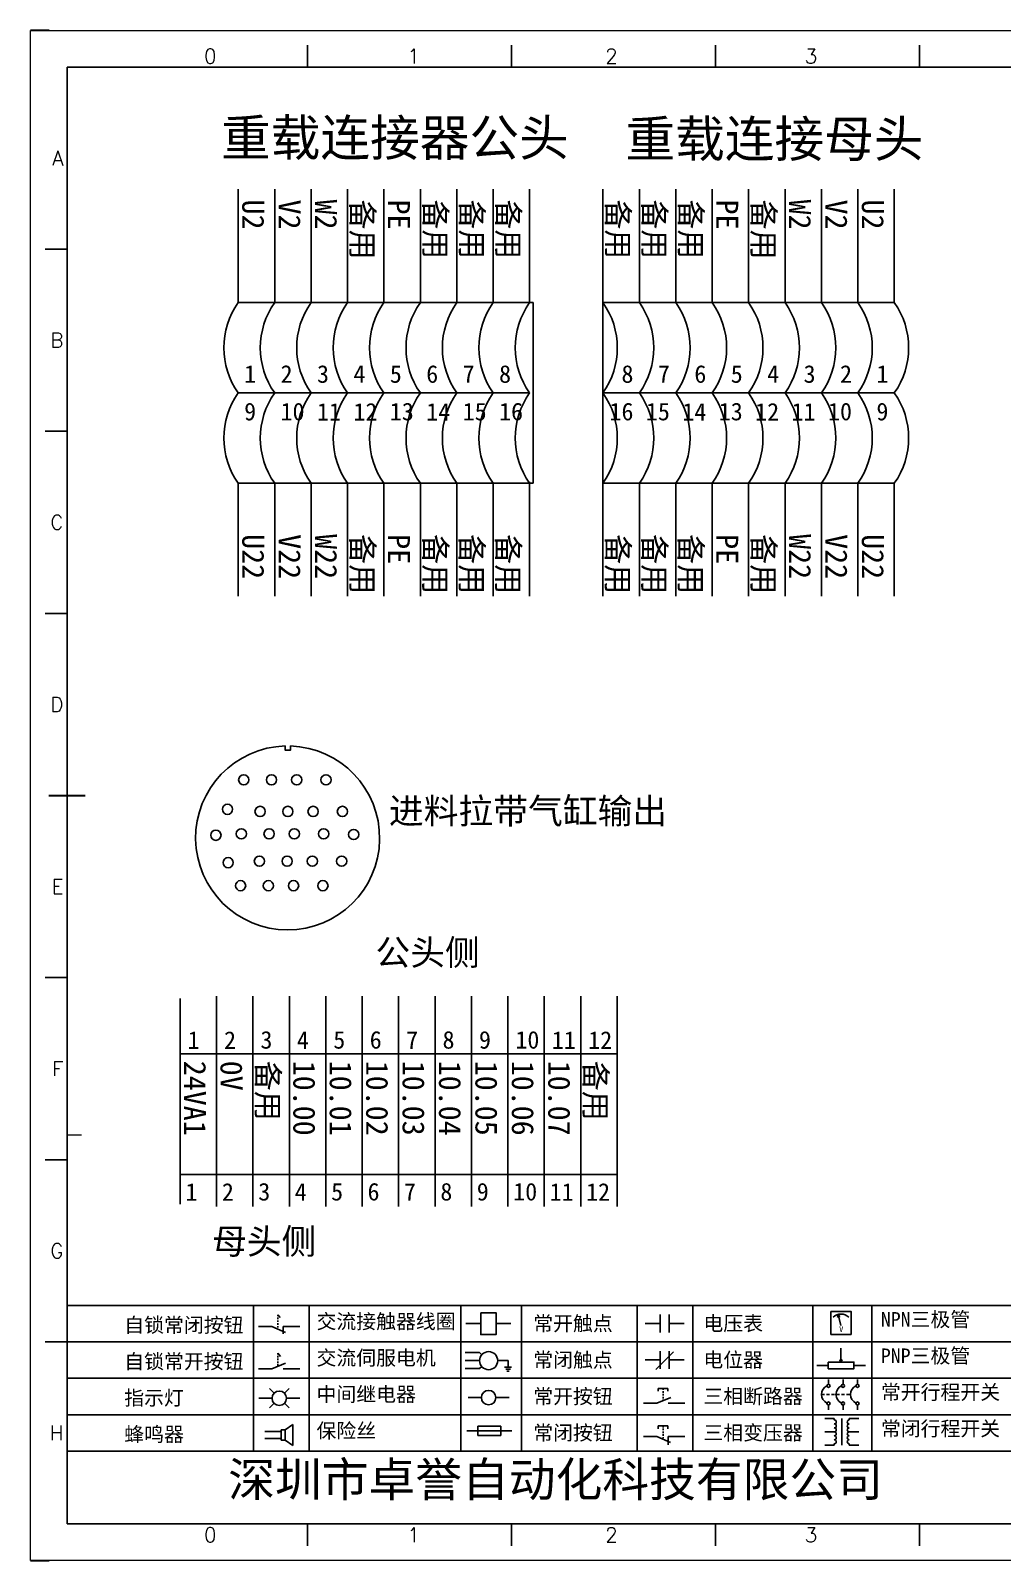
# Model space of a CAD drawing. Header units: millimetres. Extents: x -300 to 4617, y -106 to 3179.
# Drawn here: x 1217.3 to 1350.7, y 648.1 to 858.1 of the extents above; entities that cross this region are included whole.
import ezdxf
from ezdxf.enums import TextEntityAlignment as Align

# ---------------------------------------------------------------- set-up
doc = ezdxf.new("R2010")
doc.units = ezdxf.units.MM
doc.layers.add('AE_BOR', color=1, linetype='Continuous')
doc.layers.add('DESC', color=1, linetype='Continuous')
doc.styles.get("Standard").update_dxf_attribs({"font": ''})
doc.styles.add('WD', font='romans.shx', dxfattribs={"width": 0.8, "bigfont": 'gbcbig.shx'})
doc.styles.add('汉字', font='')
doc.styles.get('Standard').set_extended_font_data('SimSun')
doc.styles.get('汉字').set_extended_font_data('新宋体')

# ---------------------------------------------------------------- blocks, each defined once
blk = doc.blocks.new('*U4')
at = {"linetype": 'ByBlock'}
for p, q in [((-1909.23, -780.45), (-1909.23, -780.67)), ((-1909.23, -780.45), (-1908.92, -780.84)), ((-1909.23, -780.84), (-1909.23, -781.05)), ((-1911.92, -782.07), (-1910.06, -782.07)), ((-1910.06, -782.07), (-1908.18, -782.88)), ((-1909.23, -781.23), (-1909.23, -781.44)), ((-1909.23, -781.61), (-1909.23, -781.83)), ((-1909.23, -782), (-1909.23, -782.21)), ((-1909.23, -782.38), (-1909.23, -782.43)), ((-1908.52, -783.07), (-1908.52, -782.07)), ((-1906.25, -782.07), (-1908.52, -782.07))]:
    blk.add_line(p, q, dxfattribs=at)
blk = doc.blocks.new('*U6')
at = {"linetype": 'ByBlock'}
for p, q in [((-1908.88, -791.17), (-1909.23, -790.71)), ((-1909.23, -790.71), (-1909.23, -790.92)), ((-1909.23, -791.09), (-1909.23, -791.31)), ((-1909.23, -791.48), (-1909.23, -791.69)), ((-1911.92, -792.89), (-1910.06, -792.89)), ((-1910.06, -792.89), (-1908.18, -792.08)), ((-1909.23, -791.86), (-1909.23, -792.08)), ((-1909.23, -792.25), (-1909.23, -792.47)), ((-1906.25, -792.89), (-1908.52, -792.89))]:
    blk.add_line(p, q, dxfattribs=at)
blk = doc.blocks.new('蜂鸣器')
at = {"linetype": 'ByBlock'}
for p, q in [((-1907.17, -795.53), (-1908.25, -796.26)), ((-1907.17, -795.53), (-1907.17, -798.41)), ((-1908.8, -796.48), (-1911.01, -796.48)), ((-1908.8, -797.46), (-1911.01, -797.46)), ((-1908.25, -796.26), (-1908.8, -796.26)), ((-1908.8, -797.68), (-1908.8, -796.26)), ((-1908.25, -797.68), (-1908.8, -797.68)), ((-1908.25, -797.68), (-1908.25, -796.26)), ((-1907.17, -798.41), (-1908.25, -797.68))]:
    blk.add_line(p, q, dxfattribs=at)
blk = doc.blocks.new('指示灯')
at = {"linetype": 'ByBlock'}
for p, q in [((-1854.25, -776.92), (-1856.06, -776.92)), ((-1854.62, -775.59), (-1853.97, -776.23)), ((-1851.9, -775.59), (-1852.54, -776.23)), ((-1852.26, -776.92), (-1850.45, -776.92)), ((-1854.62, -778.25), (-1853.97, -777.61)), ((-1851.9, -778.25), (-1852.54, -777.61))]:
    blk.add_line(p, q, dxfattribs=at)
blk.add_circle((-1853.26, -776.92), 0.992, dxfattribs=at)
blk = doc.blocks.new('交流接触器线圈')
at = {"linetype": 'ByBlock'}
for p, q in [((-1880.82, -781.77), (-1882.87, -781.77)), ((-1878.72, -781.77), (-1876.67, -781.77))]:
    blk.add_line(p, q, dxfattribs=at)
blk.add_lwpolyline([(-1880.82, -780.28), (-1878.72, -780.28), (-1878.72, -783.26), (-1880.82, -783.26)], close=True, dxfattribs=at)
blk = doc.blocks.new('交流伺服电机')
at = {"linetype": 'ByBlock'}
for p, q in [((-1880.97, -785.75), (-1882.94, -785.75)), ((-1880.97, -786.85), (-1882.94, -786.85)), ((-1880.97, -785.75), (-1880.65, -786.03)), ((-1878.49, -786.85), (-1877.07, -786.85)), ((-1877.07, -786.85), (-1877.07, -787.72)), ((-1880.97, -787.94), (-1882.94, -787.94)), ((-1880.97, -787.94), (-1880.65, -787.67)), ((-1877.54, -787.72), (-1876.59, -787.72)), ((-1877.38, -788.01), (-1876.75, -788.01)), ((-1877.23, -788.29), (-1876.9, -788.29))]:
    blk.add_line(p, q, dxfattribs=at)
blk.add_circle((-1879.73, -786.85), 1.24, dxfattribs=at)
blk = doc.blocks.new('中间继电器')
at = {"linetype": 'ByBlock'}
for p, q in [((-1880.72, -791.92), (-1882.54, -791.92)), ((-1878.74, -791.92), (-1876.92, -791.92))]:
    blk.add_line(p, q, dxfattribs=at)
blk.add_circle((-1879.73, -791.92), 0.992, dxfattribs=at)
blk = doc.blocks.new('保险丝')
at = {"linetype": 'ByBlock'}
blk.add_line((-1882.72, -796.49), (-1876.55, -796.49), dxfattribs=at)
blk.add_lwpolyline([(-1881.2, -795.86), (-1878.06, -795.86), (-1878.06, -797.12), (-1881.2, -797.12)], close=True, dxfattribs=at)
blk = doc.blocks.new('常开按钮')
at = {"linetype": 'ByBlock'}
for p, q in [((-1910.06, -787.73), (-1908.18, -786.93)), ((-1909.9, -785.68), (-1908.56, -785.68)), ((-1909.9, -785.68), (-1909.9, -786.07)), ((-1909.23, -785.68), (-1909.23, -785.89)), ((-1909.23, -786.06), (-1909.23, -786.28)), ((-1909.23, -786.45), (-1909.23, -786.67)), ((-1909.23, -786.84), (-1909.23, -787.05)), ((-1909.23, -787.22), (-1909.23, -787.38)), ((-1908.56, -785.68), (-1908.56, -786.07)), ((-1911.92, -787.73), (-1910.06, -787.73)), ((-1906.25, -787.73), (-1908.52, -787.73))]:
    blk.add_line(p, q, dxfattribs=at)
blk = doc.blocks.new('常开触点')
at = {"linetype": 'ByBlock'}
for p, q in [((-1853.82, -782.99), (-1853.82, -780.56)), ((-1852.6, -782.99), (-1852.6, -780.56)), ((-1853.82, -781.77), (-1855.88, -781.77)), ((-1852.6, -781.77), (-1850.55, -781.77))]:
    blk.add_line(p, q, dxfattribs=at)
blk = doc.blocks.new('常闭触点')
at = {"linetype": 'ByBlock'}
for p, q in [((-1853.82, -786.77), (-1855.88, -786.77)), ((-1852.01, -785.66), (-1854.43, -788.1)), ((-1853.82, -787.99), (-1853.82, -785.56)), ((-1852.6, -787.99), (-1852.6, -785.56)), ((-1852.6, -786.77), (-1850.55, -786.77))]:
    blk.add_line(p, q, dxfattribs=at)
blk = doc.blocks.new('常闭按钮')
at = {"linetype": 'ByBlock'}
for p, q in [((-1854.11, -790.83), (-1852.77, -790.83)), ((-1854.11, -790.83), (-1854.11, -791.22)), ((-1853.44, -790.83), (-1853.44, -791.04)), ((-1853.44, -791.21), (-1853.44, -791.43)), ((-1853.44, -791.6), (-1853.44, -791.82)), ((-1852.77, -790.83), (-1852.77, -791.22)), ((-1856.13, -792.28), (-1854.28, -792.28)), ((-1854.28, -792.28), (-1852.4, -793.09)), ((-1853.44, -791.99), (-1853.44, -792.2)), ((-1853.44, -792.37), (-1853.44, -792.53)), ((-1850.47, -792.28), (-1852.73, -792.28)), ((-1852.73, -792.28), (-1852.73, -793.43))]:
    blk.add_line(p, q, dxfattribs=at)
blk = doc.blocks.new('电压表')
at = {"linetype": 'ByBlock'}
for p, q in [((-1814.84, -780.75), (-1814.91, -781.13)), ((-1814.6, -781.05), (-1814.91, -781.13)), ((-1814.84, -780.75), (-1814.46, -782.26)), ((-1814.84, -780.75), (-1814.6, -781.05))]:
    blk.add_line(p, q, dxfattribs=at)
blk.add_lwpolyline([(-1815.84, -780.34), (-1813.07, -780.34), (-1813.07, -783.49), (-1815.84, -783.49)], close=True, dxfattribs=at)
blk.add_arc((-1814.46, -782.26), 1.56, 46.8313, 133.1687, dxfattribs=at)
at = {"linetype": 'ByBlock', "insert": (-1814.7, -782.39), "char_height": 0.75, "width": 0.6768, "attachment_point": 1}
blk.add_mtext('V', dxfattribs=at)
blk = doc.blocks.new('电位器')
at = {"linetype": 'ByBlock'}
for p, q in [((-1814.45, -787.3), (-1814.45, -785.39)), ((-1814.45, -787.3), (-1814.62, -786.96)), ((-1814.62, -786.96), (-1814.27, -786.96)), ((-1814.45, -787.3), (-1814.27, -786.96)), ((-1816.21, -787.75), (-1817.79, -787.75)), ((-1812.68, -787.75), (-1811.1, -787.75))]:
    blk.add_line(p, q, dxfattribs=at)
blk.add_lwpolyline([(-1816.21, -787.3), (-1812.68, -787.3), (-1812.68, -788.2), (-1816.21, -788.2)], close=True, dxfattribs=at)
blk = doc.blocks.new('三相断路器')
at = {"linetype": 'ByBlock'}
for p, q in [((-1816.17, -790.33), (-1816.17, -789.7)), ((-1814.17, -790.33), (-1814.17, -789.7)), ((-1812.18, -790.33), (-1812.18, -789.7)), ((-1817.14, -791.74), (-1816.72, -791.74)), ((-1816.45, -791.74), (-1816.03, -791.74)), ((-1816.17, -793.19), (-1816.17, -793.83)), ((-1815.76, -791.74), (-1815.34, -791.74)), ((-1815.07, -791.74), (-1814.65, -791.74)), ((-1814.38, -791.74), (-1813.96, -791.74)), ((-1814.17, -793.19), (-1814.17, -793.83)), ((-1813.69, -791.74), (-1813.27, -791.74)), ((-1812.18, -793.19), (-1812.18, -793.83))]:
    blk.add_line(p, q, dxfattribs=at)
for centre in [(-1816.17, -790.55), (-1814.17, -790.55), (-1812.18, -790.55), (-1816.17, -792.98), (-1814.17, -792.98), (-1812.18, -792.98)]:
    blk.add_circle(centre, 0.219, dxfattribs=at)
for centre in [(-1815.81, -791.74), (-1813.82, -791.74), (-1811.83, -791.74)]:
    blk.add_arc(centre, 1.32, 115.5791, 244.4209, dxfattribs=at)
blk = doc.blocks.new('三相变压器')
at = {"linetype": 'ByBlock'}
for p, q in [((-1816.69, -795.03), (-1815.37, -795.03)), ((-1815.37, -795.03), (-1815.37, -795.24)), ((-1814.34, -798.7), (-1814.34, -795.04)), ((-1812, -795.03), (-1813.32, -795.03)), ((-1813.32, -795.03), (-1813.32, -795.24)), ((-1816.69, -796.87), (-1815.37, -796.87)), ((-1812, -796.87), (-1813.32, -796.87)), ((-1816.69, -798.71), (-1815.37, -798.71)), ((-1815.37, -798.71), (-1815.37, -798.5)), ((-1813.32, -798.71), (-1813.32, -798.5)), ((-1812, -798.71), (-1813.32, -798.71))]:
    blk.add_line(p, q, dxfattribs=at)
for centre, start, end in [((-1815.37, -795.51), 270, 90), ((-1815.37, -796.06), 270, 90), ((-1813.32, -795.51), 90, 270), ((-1813.32, -796.06), 90, 270), ((-1815.37, -796.6), 270, 90), ((-1815.37, -797.14), 270, 90), ((-1815.37, -797.68), 270, 90), ((-1815.37, -798.23), 270, 90), ((-1813.32, -796.6), 90, 270), ((-1813.32, -797.14), 90, 270), ((-1813.32, -797.68), 90, 270), ((-1813.32, -798.23), 90, 270)]:
    blk.add_arc(centre, 0.271, start, end, dxfattribs=at)

msp = doc.modelspace()

# ---------------------------------------------------------------- linework, layer by layer
at = {"color": 7}
for p, q in [((1509.298, 853.127), (1222.298, 853.127)), ((1222.298, 853.127), (1222.298, 653.127)), ((1227.328, 653.127), (1506.828, 653.127)), ((1348.095, 653.127), (1408.045, 653.127))]:
    msp.add_line(p, q, dxfattribs=at)
at = {"color": 7, "lineweight": 9, "ltscale": 0.1}
for p, q in [((1222.298, 706.556), (1224.297, 706.556)), ((1318.633, 653.127), (1348.095, 653.127)), ((1346.737, 653.127), (1346.737, 653.127)), ((1346.737, 653.127), (1346.737, 653.127)), ((1346.737, 653.127), (1346.737, 653.127)), ((1346.737, 653.127), (1346.737, 653.127))]:
    msp.add_line(p, q, dxfattribs=at)
at = {"color": 7, "linetype": 'ByBlock'}
for p, q in [((1509.298, 683.127), (1222.298, 683.127)), ((1509.298, 678.127), (1222.298, 678.127)), ((1509.298, 673.127), (1222.298, 673.127)), ((1509.298, 668.127), (1222.298, 668.127)), ((1509.298, 663.127), (1222.298, 663.127))]:
    msp.add_line(p, q, dxfattribs=at)
at = {"color": 7, "lineweight": -2}
for p, q in [((1247.877, 683.127), (1247.877, 663.127)), ((1255.554, 683.127), (1255.554, 663.127)), ((1276.344, 683.127), (1276.344, 663.127)), ((1284.697, 683.127), (1284.697, 663.127)), ((1300.552, 683.127), (1300.552, 663.127)), ((1308.201, 683.127), (1308.201, 663.127)), ((1324.693, 683.127), (1324.693, 663.127)), ((1332.795, 683.127), (1332.795, 663.127))]:
    msp.add_line(p, q, dxfattribs=at)
at = {"color": 7, "ltscale": 2}
msp.add_line((1318.633, 653.127), (1222.298, 653.127), dxfattribs=at)
msp.add_lwpolyline([(1252.958, 759.932), (1252.958, 759.34), (1252.248, 759.34), (1252.248, 759.932)])
for centre in [(1246.554, 755.275), (1250.362, 755.275), (1253.826, 755.275), (1257.852, 755.275), (1244.321, 751.231), (1248.803, 750.941), (1252.611, 750.941), (1256.075, 750.941), (1260.101, 750.941), (1242.737, 747.668), (1246.228, 747.874), (1250.036, 747.874), (1253.5, 747.874), (1257.526, 747.874), (1261.649, 747.767), (1244.42, 743.908), (1248.704, 744.113), (1252.512, 744.113), (1255.976, 744.113), (1260.002, 744.113), (1246.129, 740.749), (1249.937, 740.749), (1253.401, 740.749), (1257.427, 740.749)]:
    msp.add_circle(centre, 0.7)
msp.add_arc((1252.584, 747.302), 12.63, 91.52621, 88.30187)
at = {"layer": 'AE_BOR', "color": 7, "lineweight": 30}
for p, q in [((1219.828, 858.127), (1217.295, 858.127)), ((1219.798, 753.127), (1224.798, 753.127)), ((1217.295, 648.127), (1219.828, 648.127))]:
    msp.add_line(p, q, dxfattribs=at)
at = {"layer": 'AE_BOR', "color": 7, "lineweight": 15}
for p, q in [((1217.295, 858.127), (1514.295, 858.127)), ((1217.295, 648.127), (1217.295, 858.127)), ((1514.295, 648.127), (1217.295, 648.127))]:
    msp.add_line(p, q, dxfattribs=at)
at = {"layer": 'AE_BOR', "color": 7}
for p, q in [((1255.328, 853.127), (1255.328, 856.127)), ((1283.328, 853.127), (1283.328, 856.127)), ((1311.328, 853.127), (1311.328, 856.127)), ((1339.328, 853.127), (1339.328, 856.127)), ((1222.298, 828.127), (1219.298, 828.127)), ((1222.298, 803.127), (1219.298, 803.127)), ((1222.298, 778.127), (1219.298, 778.127)), ((1222.298, 728.127), (1219.298, 728.127)), ((1222.298, 703.127), (1219.298, 703.127)), ((1222.298, 678.127), (1219.298, 678.127)), ((1255.328, 653.127), (1255.328, 650.127)), ((1283.328, 653.127), (1283.328, 650.127)), ((1311.328, 653.127), (1311.328, 650.127)), ((1339.328, 653.127), (1339.328, 650.127))]:
    msp.add_line(p, q, dxfattribs=at)
at = {"layer": 'DESC', "color": 0}
for p, q in [((1245.805, 836.377), (1245.805, 820.792)), ((1250.805, 836.377), (1250.805, 820.792)), ((1255.805, 836.377), (1255.805, 820.792)), ((1260.805, 836.377), (1260.805, 820.792)), ((1265.805, 836.377), (1265.805, 820.792)), ((1270.805, 836.377), (1270.805, 820.792)), ((1275.805, 836.377), (1275.805, 820.792)), ((1280.805, 836.377), (1280.805, 820.792)), ((1285.805, 836.377), (1285.805, 820.792)), ((1295.872, 836.377), (1295.872, 795.994)), ((1300.872, 836.377), (1300.872, 820.792)), ((1305.872, 836.377), (1305.872, 820.792)), ((1310.872, 836.377), (1310.872, 820.792)), ((1315.872, 836.377), (1315.872, 820.792)), ((1320.872, 836.377), (1320.872, 820.792)), ((1325.872, 836.377), (1325.872, 820.792)), ((1330.872, 836.377), (1330.872, 820.792)), ((1335.872, 836.377), (1335.872, 820.792)), ((1245.805, 820.792), (1286.282, 820.792)), ((1286.282, 795.994), (1286.282, 820.792)), ((1335.872, 820.792), (1295.872, 820.792)), ((1245.805, 808.393), (1285.805, 808.393)), ((1280.805, 808.393), (1285.805, 808.393)), ((1335.872, 808.393), (1295.872, 808.393)), ((1300.872, 808.393), (1295.872, 808.393)), ((1245.805, 795.994), (1245.805, 780.484)), ((1245.805, 795.994), (1286.282, 795.994)), ((1250.805, 795.994), (1250.805, 780.484)), ((1255.805, 795.994), (1255.805, 780.484)), ((1260.805, 795.994), (1260.805, 780.484)), ((1265.805, 795.994), (1265.805, 780.484)), ((1270.805, 795.994), (1270.805, 780.484)), ((1275.805, 795.994), (1275.805, 780.484)), ((1280.805, 795.994), (1280.805, 780.484)), ((1285.805, 796.189), (1285.805, 780.484)), ((1295.872, 796.189), (1295.872, 780.484)), ((1335.872, 795.994), (1295.872, 795.994)), ((1300.872, 795.994), (1300.872, 780.484)), ((1305.872, 795.994), (1305.872, 780.484)), ((1310.872, 795.994), (1310.872, 780.484)), ((1315.872, 795.994), (1315.872, 780.484)), ((1320.872, 795.994), (1320.872, 780.484)), ((1325.872, 795.994), (1325.872, 780.484)), ((1330.872, 795.994), (1330.872, 780.484)), ((1335.872, 795.994), (1335.872, 780.484)), ((1237.818, 725.239), (1237.818, 717.68)), ((1242.818, 710.736), (1242.818, 725.564)), ((1242.818, 725.239), (1242.818, 717.68)), ((1247.818, 710.736), (1247.818, 725.564)), ((1247.818, 725.239), (1247.818, 717.68)), ((1252.818, 710.736), (1252.818, 725.564)), ((1252.818, 725.239), (1252.818, 717.68)), ((1257.818, 710.736), (1257.818, 725.564)), ((1257.818, 725.239), (1257.818, 717.68)), ((1262.818, 710.736), (1262.818, 725.564)), ((1262.818, 725.239), (1262.818, 717.68)), ((1267.818, 710.736), (1267.818, 725.564)), ((1267.818, 725.239), (1267.818, 717.68)), ((1272.818, 710.736), (1272.818, 725.564)), ((1272.818, 725.239), (1272.818, 717.68)), ((1277.818, 710.736), (1277.818, 725.564)), ((1277.818, 725.239), (1277.818, 717.68)), ((1282.818, 710.736), (1282.818, 725.564)), ((1282.818, 725.239), (1282.818, 717.68)), ((1287.818, 710.736), (1287.818, 725.564)), ((1287.818, 725.239), (1287.818, 717.68)), ((1292.818, 710.736), (1292.818, 725.564)), ((1292.818, 725.239), (1292.818, 717.68)), ((1297.818, 710.736), (1297.818, 725.564)), ((1297.818, 725.239), (1297.818, 717.68)), ((1237.818, 717.68), (1237.818, 710.736)), ((1237.818, 717.68), (1242.818, 717.68)), ((1242.818, 717.68), (1242.818, 710.736)), ((1242.818, 717.68), (1247.818, 717.68)), ((1247.818, 717.68), (1247.818, 710.736)), ((1247.818, 717.68), (1252.818, 717.68)), ((1252.818, 717.68), (1252.818, 710.736)), ((1252.818, 717.68), (1257.818, 717.68)), ((1257.818, 717.68), (1257.818, 710.736)), ((1257.818, 717.68), (1262.818, 717.68)), ((1262.818, 717.68), (1262.818, 710.736)), ((1262.818, 717.68), (1267.818, 717.68)), ((1267.818, 717.68), (1267.818, 710.736)), ((1267.818, 717.68), (1272.818, 717.68)), ((1272.818, 717.68), (1272.818, 710.736)), ((1272.818, 717.68), (1277.818, 717.68)), ((1277.818, 717.68), (1277.818, 710.736)), ((1277.818, 717.68), (1282.818, 717.68)), ((1282.818, 717.68), (1282.818, 710.736)), ((1282.818, 717.68), (1287.818, 717.68)), ((1287.818, 717.68), (1287.818, 710.736)), ((1287.818, 717.68), (1292.818, 717.68)), ((1292.818, 717.68), (1292.818, 710.736)), ((1292.818, 717.68), (1297.818, 717.68)), ((1297.818, 717.68), (1297.818, 710.736)), ((1237.818, 710.736), (1237.818, 705.173)), ((1242.818, 696.729), (1242.818, 710.736)), ((1242.818, 710.736), (1242.818, 705.173)), ((1247.818, 696.729), (1247.818, 710.736)), ((1247.818, 710.736), (1247.818, 705.173)), ((1252.818, 696.729), (1252.818, 710.736)), ((1252.818, 710.736), (1252.818, 705.173)), ((1257.818, 696.729), (1257.818, 710.736)), ((1257.818, 710.736), (1257.818, 705.173)), ((1262.818, 696.729), (1262.818, 710.736)), ((1262.818, 710.736), (1262.818, 705.173)), ((1267.818, 696.729), (1267.818, 710.736)), ((1267.818, 710.736), (1267.818, 705.173)), ((1272.818, 696.729), (1272.818, 710.736)), ((1272.818, 710.736), (1272.818, 705.173)), ((1277.818, 696.729), (1277.818, 710.736)), ((1277.818, 710.736), (1277.818, 705.173)), ((1282.818, 696.729), (1282.818, 710.736)), ((1282.818, 710.736), (1282.818, 705.173)), ((1287.818, 696.729), (1287.818, 710.736)), ((1287.818, 710.736), (1287.818, 705.173)), ((1292.818, 696.729), (1292.818, 710.736)), ((1292.818, 710.736), (1292.818, 705.173)), ((1297.818, 696.729), (1297.818, 710.736)), ((1297.818, 710.736), (1297.818, 705.173)), ((1237.818, 705.173), (1237.818, 697.041)), ((1242.818, 705.173), (1242.818, 697.041)), ((1247.818, 705.173), (1247.818, 697.041)), ((1252.818, 705.173), (1252.818, 697.041)), ((1257.818, 705.173), (1257.818, 697.041)), ((1262.818, 705.173), (1262.818, 697.041)), ((1267.818, 705.173), (1267.818, 697.041)), ((1272.818, 705.173), (1272.818, 697.041)), ((1277.818, 705.173), (1277.818, 697.041)), ((1282.818, 705.173), (1282.818, 697.041)), ((1287.818, 705.173), (1287.818, 697.041)), ((1292.818, 705.173), (1292.818, 697.041)), ((1297.818, 705.173), (1297.818, 697.041)), ((1237.818, 701.107), (1242.818, 701.107)), ((1242.818, 701.107), (1247.818, 701.107)), ((1247.818, 701.107), (1252.818, 701.107)), ((1252.818, 701.107), (1257.818, 701.107)), ((1257.818, 701.107), (1262.818, 701.107)), ((1262.818, 701.107), (1267.818, 701.107)), ((1267.818, 701.107), (1272.818, 701.107)), ((1272.818, 701.107), (1277.818, 701.107)), ((1277.818, 701.107), (1282.818, 701.107)), ((1282.818, 701.107), (1287.818, 701.107)), ((1287.818, 701.107), (1292.818, 701.107)), ((1292.818, 701.107), (1297.818, 701.107))]:
    msp.add_line(p, q, dxfattribs=at)
for centre, start, end in [((1254.568, 814.592), 144.7208, 215.2792), ((1259.568, 814.592), 144.7208, 215.2792), ((1264.568, 814.592), 144.7208, 215.2792), ((1269.568, 814.592), 144.7208, 215.2792), ((1274.568, 814.592), 144.7208, 215.2792), ((1279.568, 814.592), 144.7208, 215.2792), ((1284.568, 814.592), 144.7208, 215.2792), ((1289.568, 814.592), 144.7208, 215.2792), ((1294.568, 814.592), 144.7208, 215.2792), ((1287.11, 814.592), 324.7208, 35.2792), ((1292.11, 814.592), 324.7208, 35.2792), ((1297.11, 814.592), 324.7208, 35.2792), ((1302.11, 814.592), 324.7208, 35.2792), ((1307.11, 814.592), 324.7208, 35.2792), ((1312.11, 814.592), 324.7208, 35.2792), ((1317.11, 814.592), 324.7208, 35.2792), ((1322.11, 814.592), 324.7208, 35.2792), ((1327.11, 814.592), 324.7208, 35.2792), ((1254.568, 802.194), 144.7208, 215.2792), ((1259.568, 802.194), 144.7208, 215.2792), ((1264.568, 802.194), 144.7208, 215.2792), ((1269.568, 802.194), 144.7208, 215.2792), ((1274.568, 802.194), 144.7208, 215.2792), ((1279.568, 802.194), 144.7208, 215.2792), ((1284.568, 802.194), 144.7208, 215.2792), ((1289.568, 802.194), 144.7208, 215.2792), ((1294.568, 802.194), 144.7208, 215.2792), ((1287.11, 802.194), 324.7208, 35.2792), ((1292.11, 802.194), 324.7208, 35.2792), ((1297.11, 802.194), 324.7208, 35.2792), ((1302.11, 802.194), 324.7208, 35.2792), ((1307.11, 802.194), 324.7208, 35.2792), ((1312.11, 802.194), 324.7208, 35.2792), ((1317.11, 802.194), 324.7208, 35.2792), ((1322.11, 802.194), 324.7208, 35.2792), ((1327.11, 802.194), 324.7208, 35.2792)]:
    msp.add_arc(centre, 10.734, start, end, dxfattribs=at)

# ---------------------------------------------------------------- block references
at = {"color": 7, "linetype": 'ByBlock'}
for name, p in [('*U4', (3160.486, 1462.304)), ('交流接触器线圈', (3159.911, 1462.396)), ('常开触点', (3157.565, 1462.424)), ('电压表', (3143.004, 1462.643)), ('*U6', (3160.486, 1467.304)), ('交流伺服电机', (3159.911, 1462.396)), ('常闭触点', (3157.565, 1462.424)), ('电位器', (3143.004, 1462.643)), ('三相断路器', (3143.004, 1462.643)), ('指示灯', (3104.701, 1447.304)), ('中间继电器', (3159.911, 1462.396)), ('常开按钮', (3213.351, 1457.424)), ('蜂鸣器', (3160.486, 1462.304)), ('保险丝', (3159.911, 1462.396)), ('常闭按钮', (3157.565, 1457.424)), ('三相变压器', (3143.004, 1462.643))]:
    msp.add_blockref(name, p, dxfattribs=at)

# ---------------------------------------------------------------- texts
at = {"lineweight": 0, "attachment_point": 1}
for s, insert, char_height, width in [('重载连接器公头', (1243.437, 845.922), 5, 89.54305), ('重载连接母头', (1298.961, 845.768), 5, 89.54305), ('进料拉带气缸输出', (1266.488, 752.751), 3.5, 66.27598), ('公头侧', (1264.642, 733.332), 3.5, 26.37916), ('母头侧', (1242.207, 693.673), 3.5, 28.36544)]:
    msp.add_mtext(s, dxfattribs=dict(at, insert=insert, char_height=char_height, width=width))
at = {"color": 7, "attachment_point": 1, "rotation": 270}
for s, insert, char_height, width in [('U2', (1249.378, 834.934), 3.024, 7.22783), ('V2', (1254.378, 834.934), 3.024, 9.30901), ('W2', (1259.378, 834.934), 3.024, 10.77808), ('备用', (1264.378, 834.934), 3.024, 10.77808), ('PE', (1269.378, 834.934), 3.024, 10.77808), ('备用', (1274.378, 834.934), 3, 10.77808), ('备用', (1279.378, 834.934), 3, 10.77808), ('备用', (1284.378, 834.934), 3, 10.77808), ('备用', (1299.445, 834.934), 3, 10.77808), ('备用', (1304.445, 834.934), 3, 10.77808), ('备用', (1309.445, 834.934), 3, 10.77808), ('PE', (1314.445, 834.934), 3.024, 10.77808), ('备用', (1319.445, 834.934), 3.024, 10.77808), ('W2', (1324.445, 834.934), 3.024, 10.77808), ('V2', (1329.445, 834.934), 3.024, 9.30901), ('U2', (1334.445, 834.934), 3.024, 7.22783), ('U22', (1249.378, 789.003), 3.024, 7.22783), ('V22', (1254.378, 789.003), 3.024, 7.22783), ('W22', (1259.378, 789.003), 3.024, 7.22783), ('备用', (1264.378, 789.003), 3.024, 8.66017), ('PE', (1269.378, 789.003), 3.024, 7.22783), ('备用', (1274.378, 789.003), 3.024, 8.66017), ('备用', (1279.378, 789.003), 3.024, 8.66017), ('备用', (1284.378, 789.003), 3.024, 8.66017), ('备用', (1299.445, 789.003), 3.024, 8.66017), ('备用', (1304.445, 789.003), 3.024, 8.66017), ('备用', (1309.445, 789.003), 3.024, 8.66017), ('PE', (1314.445, 789.003), 3.024, 7.22783), ('备用', (1319.445, 789.003), 3.024, 8.66017), ('W22', (1324.445, 789.003), 3.024, 7.22783), ('V22', (1329.445, 789.003), 3.024, 7.22783), ('U22', (1334.445, 789.003), 3.024, 7.22783), ('24VA1', (1241.391, 716.715), 3.024, 12.46445), ('0V', (1246.391, 716.715), 3.024, 12.46445), ('备用', (1251.391, 716.715), 3.024, 11.30014), ('10.00', (1256.391, 716.715), 3.024, 12.46445), ('10.01', (1261.391, 716.715), 3.024, 12.46445), ('10.02', (1266.391, 716.715), 3.024, 12.46445), ('10.03', (1271.391, 716.715), 3.024, 12.46445), ('10.04', (1276.391, 716.715), 3.024, 12.46445), ('10.05', (1281.391, 716.715), 3.024, 12.46445), ('10.06', (1286.391, 716.715), 3.024, 12.46445), ('10.07', (1291.391, 716.715), 3.024, 12.46445), ('备用', (1296.391, 716.715), 3.024, 11.30014)]:
    msp.add_mtext(s, dxfattribs=dict(at, insert=insert, char_height=char_height, width=width))
at = {"color": 7, "width": 47.92444}
for s, insert, char_height, attachment_point in [('1 ', (1246.614, 812.199), 2.4192, 1), ('2 ', (1251.614, 812.199), 2.4192, 1), ('3', (1256.614, 812.199), 2.419, 1), ('4 ', (1261.614, 812.199), 2.4192, 1), ('5 ', (1266.614, 812.199), 2.4192, 1), ('6 ', (1271.614, 812.199), 2.4192, 1), ('7 ', (1276.614, 812.199), 2.4192, 1), ('8 ', (1281.614, 812.199), 2.4192, 1), ('8 ', (1300.063, 812.199), 2.4192, 3), ('7 ', (1305.063, 812.199), 2.4192, 3), ('6 ', (1310.063, 812.199), 2.4192, 3), ('5 ', (1315.063, 812.199), 2.4192, 3), ('4 ', (1320.063, 812.199), 2.4192, 3), ('3', (1325.063, 812.199), 2.419, 3), ('2 ', (1330.063, 812.199), 2.4192, 3), ('1 ', (1335.063, 812.199), 2.4192, 3), ('9 ', (1246.614, 804.587), 2.4192, 7), ('10 ', (1251.614, 804.587), 2.4192, 7), ('11 ', (1256.614, 804.587), 2.4192, 7), ('12 ', (1261.614, 804.587), 2.4192, 7), ('13 ', (1266.614, 804.587), 2.4192, 7), ('14 ', (1271.614, 804.587), 2.4192, 7), ('15 ', (1276.614, 804.587), 2.4192, 7), ('16 ', (1281.614, 804.587), 2.4192, 7), ('16 ', (1300.063, 804.587), 2.4192, 9), ('15 ', (1305.063, 804.587), 2.4192, 9), ('14 ', (1310.063, 804.587), 2.4192, 9), ('13 ', (1315.063, 804.587), 2.4192, 9), ('12 ', (1320.063, 804.587), 2.4192, 9), ('11 ', (1325.063, 804.587), 2.4192, 9), ('10 ', (1330.063, 804.587), 2.4192, 9), ('9 ', (1335.063, 804.587), 2.4192, 9), ('1 ', (1238.851, 718.339), 2.4192, 7), ('2 ', (1243.851, 718.339), 2.4192, 7), ('3', (1248.851, 718.339), 2.419, 7), ('4 ', (1253.851, 718.339), 2.4192, 7), ('5 ', (1258.851, 718.339), 2.4192, 7), ('6 ', (1263.851, 718.339), 2.4192, 7), ('7 ', (1268.851, 718.339), 2.4192, 7), ('8 ', (1273.851, 718.339), 2.4192, 7), ('9 ', (1278.851, 718.339), 2.4192, 7), ('10', (1283.851, 718.339), 2.4192, 7), ('11 ', (1288.851, 718.339), 2.4192, 7), ('12 ', (1293.851, 718.339), 2.4192, 7), ('1 ', (1238.553, 697.494), 2.4192, 7), ('2 ', (1243.553, 697.494), 2.4192, 7), ('3', (1248.553, 697.494), 2.419, 7), ('4 ', (1253.553, 697.494), 2.4192, 7), ('5 ', (1258.553, 697.494), 2.4192, 7), ('6 ', (1263.553, 697.494), 2.4192, 7), ('7 ', (1268.553, 697.494), 2.4192, 7), ('8 ', (1273.553, 697.494), 2.4192, 7), ('9 ', (1278.553, 697.494), 2.4192, 7), ('10', (1283.553, 697.494), 2.4192, 7), ('11 ', (1288.553, 697.494), 2.4192, 7), ('12 ', (1293.553, 697.494), 2.4192, 7)]:
    msp.add_mtext(s, dxfattribs=dict(at, insert=insert, char_height=char_height, attachment_point=attachment_point))
at = {"color": 7, "char_height": 2, "attachment_point": 1, "style": '汉字'}
for s, insert in [('{\\fKaiTi_GB2312|b0|i0|c134|p49;NPN三极管}', (1334.028, 682.22)), ('{\\fKaiTi_GB2312|b0|i0|c134|p49;自锁常闭按钮}', (1230.154, 681.442)), ('{\\fKaiTi_GB2312|b0|i0|c134|p49;交流接触器线圈}', (1256.548, 681.936)), ('{\\fKaiTi_GB2312|b0|i0|c134|p49;常开触点}', (1286.302, 681.649)), ('{\\fKaiTi_GB2312|b0|i0|c134|p49;电压表}', (1309.662, 681.658)), ('{\\fKaiTi_GB2312|b0|i0|c134|p49;自锁常开按钮}', (1230.154, 676.442)), ('{\\fKaiTi_GB2312|b0|i0|c134|p49;交流伺服电机}', (1256.548, 676.936)), ('{\\fKaiTi_GB2312|b0|i0|c134|p49;常闭触点}', (1286.302, 676.649)), ('{\\fKaiTi_GB2312|b0|i0|c134|p49;电位器}', (1309.662, 676.658)), ('{\\fKaiTi_GB2312|b0|i0|c134|p49;PNP三极管}', (1334.028, 677.22)), ('{\\fKaiTi_GB2312|b0|i0|c134|p49;中间继电器}', (1256.548, 671.936)), ('{\\fKaiTi_GB2312|b0|i0|c134|p49;常开行程开关}', (1334.028, 672.22)), ('{\\fKaiTi_GB2312|b0|i0|c134|p49;指示灯}', (1230.154, 671.442)), ('{\\fKaiTi_GB2312|b0|i0|c134|p49;常开按钮}', (1286.302, 671.649)), ('{\\fKaiTi_GB2312|b0|i0|c134|p49;三相断路器}', (1309.662, 671.658)), ('{\\fKaiTi_GB2312|b0|i0|c134|p49;蜂鸣器}', (1230.154, 666.442)), ('{\\fKaiTi_GB2312|b0|i0|c134|p49;保险丝}', (1256.548, 666.936)), ('{\\fKaiTi_GB2312|b0|i0|c134|p49;常闭按钮}', (1286.302, 666.649)), ('{\\fKaiTi_GB2312|b0|i0|c134|p49;三相变压器}', (1309.662, 666.658)), ('{\\fKaiTi_GB2312|b0|i0|c134|p49;常闭行程开关}', (1334.028, 667.22))]:
    msp.add_mtext(s, dxfattribs=dict(at, insert=insert))
at = {"color": 7, "lineweight": -2, "insert": (1244.431, 661.599), "char_height": 4.70644, "width": 96.11383, "attachment_point": 1}
msp.add_mtext('深圳市卓誉自动化科技有限公司', dxfattribs=at)
at = {"layer": 'AE_BOR', "color": 7, "style": 'WD'}
for s, p in [('0', (1241.965, 853.627)), ('1', (1269.89, 853.627)), ('2', (1297.04, 853.627)), ('3', (1324.44, 853.627)), ('0', (1241.965, 650.627)), ('1', (1269.89, 650.627)), ('2', (1297.04, 650.627)), ('3', (1324.44, 650.627))]:
    msp.add_text(s, height=2, dxfattribs=at).set_placement(p, align=Align.CENTER)
for s, p in [('A', (1221.798, 840.627)), ('B', (1221.798, 815.627)), ('C', (1221.798, 790.627)), ('D', (1221.798, 765.627)), ('E', (1221.798, 740.627)), ('F', (1221.798, 715.627)), ('G', (1221.798, 690.627)), ('H', (1221.798, 665.627))]:
    msp.add_text(s, height=2, dxfattribs=at).set_placement(p, align=Align.MIDDLE_RIGHT)

doc.saveas('drawing.dxf')
